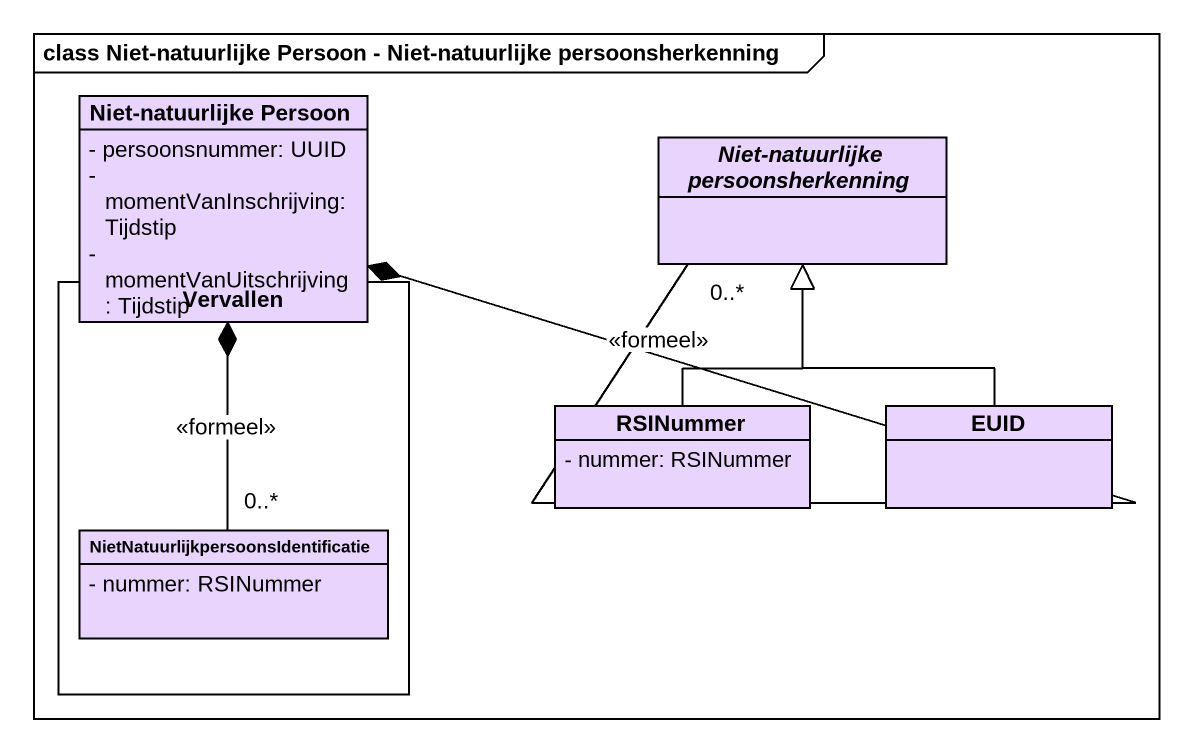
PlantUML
@startuml
mainframe class Niet-natuurlijke Persoon - Niet-natuurlijke persoonsherkenning
hide circle
hide empty members
skinparam classAttributeIconSize 0
class "Niet-natuurlijke Persoon" as Niet_natuurlijke_Persoon #E9D4FE {
  - persoonsnummer: UUID
  - momentVanInschrijving: Tijdstip
  - momentVanUitschrijving: Tijdstip
}
abstract class "Niet-natuurlijke persoonsherkenning" as Niet_natuurlijke #E9D4FE
rectangle Vervallen {
  class "NietNatuurlijkpersoonsIdentificatie" as NietNatuurlijkpersoonsIdenti #E9D4FE {
    - nummer: RSINummer
  }
}
class RSINummer #E9D4FE {
  - nummer: RSINummer
}
class EUID #E9D4FE
Niet_natuurlijke "0..*" -left-* Niet_natuurlijke_Persoon : <<formeel>>
RSINummer -up-|> Niet_natuurlijke
EUID -up-|> Niet_natuurlijke
NietNatuurlijkpersoonsIdenti "0..*" -up-* Niet_natuurlijke_Persoon : <<formeel>>
@enduml
